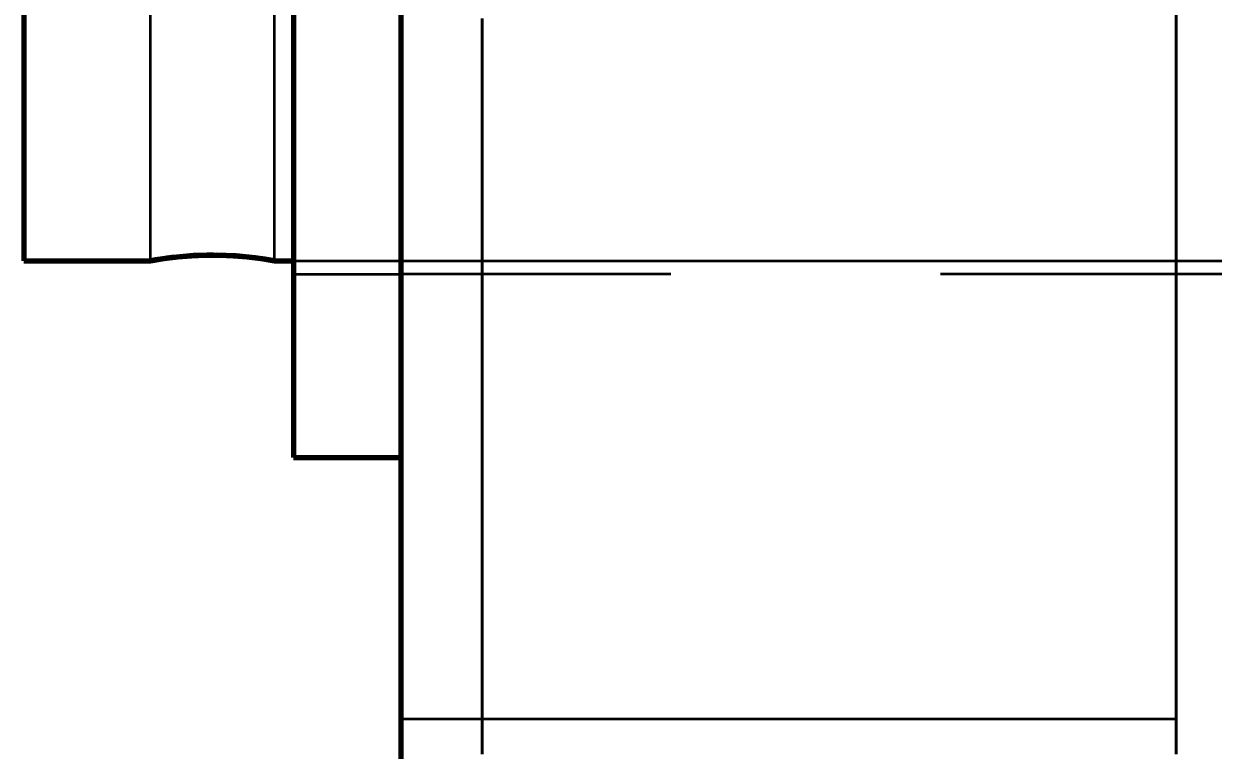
# Model space of a CAD drawing. Header units: millimetres. Extents: x 0 to 2382, y 0 to 420.
# Drawn here: x 137.391 to 141.803, y 226.624 to 229.318 of the extents above; entities that cross this region are included whole.
import ezdxf

# ---------------------------------------------------------------- set-up
doc = ezdxf.new("R2010")
doc.units = ezdxf.units.MM
doc.linetypes.add('IRAM-E-TRAZOS', pattern=[5, 4, -1])
for name, color, linetype, lineweight in [('01-VISIBLE', 7, 'CONTINUOUS', 70), ('02-OCULTA', 4, 'IRAM-E-TRAZOS', 35), ('04-COTA', 3, 'CONTINUOUS', 18)]:
    doc.layers.add(name, color=color, linetype=linetype, lineweight=lineweight)
doc.styles.add('ISO3098', font='isocpeur.ttf')
doc.dimstyles.new('FLAMA-IRAM', dxfattribs={"dimtxt": 3.5, "dimasz": 3.5, "dimexe": 2, "dimexo": 1.5, "dimgap": 1, "dimtad": 1, "dimdec": 1, "dimtxsty": 'ISO3098', "dimblk": 'IRAM_FLECHA', "dimblk1": 'IRAM_FLECHA', "dimblk2": 'IRAM_FLECHA', "dimcen": 2.5, "dimclrd": 256, "dimclre": 256, "dimclrt": 256, "dimazin": 3, "dimtfac": 1, "dimtmove": 0, "dimatfit": 3, "dimlwd": 18, "dimlwe": 18})

# ---------------------------------------------------------------- blocks, each defined once
blk = doc.blocks.new('IRAM_FLECHA')
blk.add_solid([(0, 0), (-1, 0.125), (-1, -0.125)])

msp = doc.modelspace()

# ---------------------------------------------------------------- linework, layer by layer
at = {"layer": '01-VISIBLE'}
for p, q in [((137.3909, 228.4394), (137.8609, 228.4394)), ((138.3209, 228.4394), (138.3909, 228.4394)), ((138.3909, 227.7094), (138.7909, 227.7094))]:
    msp.add_line(p, q, dxfattribs=at)
for points in [[(137.3909, 229.3538), (137.3909, 229.303), (137.3909, 229.2522), (137.3909, 229.2014), (137.3909, 229.1506), (137.3909, 229.0998), (137.3909, 229.049), (137.3909, 228.9982), (137.3909, 228.9474), (137.3909, 228.8966), (137.3909, 228.8458), (137.3909, 228.795), (137.3909, 228.7442), (137.3909, 228.6934), (137.3909, 228.6426), (137.3909, 228.5918), (137.3909, 228.541), (137.3909, 228.4902), (137.3909, 228.4394)], [(138.3909, 229.3594), (138.3909, 229.3094), (138.3909, 229.2594), (138.3909, 229.2094), (138.3909, 229.1594), (138.3909, 229.1094), (138.3909, 229.0594), (138.3909, 229.0094), (138.3909, 228.9594), (138.3909, 228.9094), (138.3909, 228.8594), (138.3909, 228.8094), (138.3909, 228.7594), (138.3909, 228.7094), (138.3909, 228.6594), (138.3909, 228.6094), (138.3909, 228.5594), (138.3909, 228.5094), (138.3909, 228.4594), (138.3909, 228.4094), (138.3909, 228.3594), (138.3909, 228.3094), (138.3909, 228.2594), (138.3909, 228.2094), (138.3909, 228.1594), (138.3909, 228.1094), (138.3909, 228.0594), (138.3909, 228.0094), (138.3909, 227.9594), (138.3909, 227.9094), (138.3909, 227.8594), (138.3909, 227.8094), (138.3909, 227.7594), (138.3909, 227.7094)], [(138.7909, 226.5594), (138.7909, 226.6469), (138.7909, 226.7344), (138.7909, 226.8219), (138.7909, 226.9094), (138.7909, 226.9969), (138.7909, 227.0844), (138.7909, 227.1719), (138.7909, 227.2594), (138.7909, 227.3469), (138.7909, 227.4344), (138.7909, 227.5219), (138.7909, 227.6094), (138.7909, 227.6969), (138.7909, 227.7844), (138.7909, 227.8719), (138.7909, 227.9594), (138.7909, 228.0469), (138.7909, 228.1344), (138.7909, 228.2219), (138.7909, 228.3094), (138.7909, 228.3969), (138.7909, 228.4844), (138.7909, 228.5719), (138.7909, 228.6594), (138.7909, 228.7469), (138.7909, 228.8344), (138.7909, 228.9219), (138.7909, 229.0094), (138.7909, 229.0969), (138.7909, 229.1844), (138.7909, 229.2719), (138.7909, 229.3594)], [(137.8609, 228.4394), (137.9116, 228.4476), (137.9626, 228.4538), (138.0138, 228.458), (138.0652, 228.4601), (138.1165, 228.4601), (138.1679, 228.458), (138.2191, 228.4538), (138.2701, 228.4476), (138.3209, 228.4394)], [(137.916, 228.4482), (137.9068, 228.4469), (137.8976, 228.4455), (137.8884, 228.4441), (137.8792, 228.4426), (137.87, 228.441), (137.8609, 228.4394)], [(137.9455, 228.4519), (137.9406, 228.4514), (137.9358, 228.4508), (137.9309, 228.4502), (137.9261, 228.4495), (137.9212, 228.4489), (137.9164, 228.4482)], [(138.0948, 228.4604), (138.0699, 228.4602), (138.0451, 228.4595), (138.0202, 228.4584), (137.9954, 228.4567), (137.9706, 228.4546), (137.9459, 228.452)], [(138.3209, 228.4394), (138.2853, 228.4453), (138.2495, 228.4503), (138.2137, 228.4543), (138.1777, 228.4573), (138.1417, 228.4593), (138.1056, 228.4603)]]:
    msp.add_lwpolyline(points, dxfattribs=at)
at = {"layer": '02-OCULTA'}
for p, q in [((137.8609, 228.4394), (137.8609, 230.9794)), ((138.3209, 228.4394), (138.3209, 230.9794)), ((138.3909, 228.4394), (185.1909, 228.4394)), ((138.3909, 228.3894), (138.7909, 228.3894)), ((144.7909, 228.3894), (138.7909, 228.3894)), ((141.6659, 226.7394), (138.7909, 226.7394))]:
    msp.add_line(p, q, dxfattribs=at)
for points in [[(137.3909, 228.4394), (137.3909, 228.4902), (137.3909, 228.541), (137.3909, 228.5918), (137.3909, 228.6426), (137.3909, 228.6934), (137.3909, 228.7442), (137.3909, 228.795), (137.3909, 228.8458), (137.3909, 228.8966), (137.3909, 228.9474), (137.3909, 228.9982), (137.3909, 229.049), (137.3909, 229.0998), (137.3909, 229.1506), (137.3909, 229.2014), (137.3909, 229.2522), (137.3909, 229.303), (137.3909, 229.3538)], [(138.3909, 227.7094), (138.3909, 227.7594), (138.3909, 227.8094), (138.3909, 227.8594), (138.3909, 227.9094), (138.3909, 227.9594), (138.3909, 228.0094), (138.3909, 228.0594), (138.3909, 228.1094), (138.3909, 228.1594), (138.3909, 228.2094), (138.3909, 228.2594), (138.3909, 228.3094), (138.3909, 228.3594), (138.3909, 228.4094), (138.3909, 228.4594), (138.3909, 228.5094), (138.3909, 228.5594), (138.3909, 228.6094), (138.3909, 228.6594), (138.3909, 228.7094), (138.3909, 228.7594), (138.3909, 228.8094), (138.3909, 228.8594), (138.3909, 228.9094), (138.3909, 228.9594), (138.3909, 229.0094), (138.3909, 229.0594), (138.3909, 229.1094), (138.3909, 229.1594), (138.3909, 229.2094), (138.3909, 229.2594), (138.3909, 229.3094), (138.3909, 229.3594)], [(138.3909, 229.354), (138.3909, 229.3032), (138.3909, 229.2524), (138.3909, 229.2017), (138.3909, 229.1509), (138.3909, 229.1001), (138.3909, 229.0494), (138.3909, 228.9986), (138.3909, 228.9478), (138.3909, 228.8971), (138.3909, 228.8463), (138.3909, 228.7955), (138.3909, 228.7448), (138.3909, 228.694), (138.3909, 228.6432), (138.3909, 228.5924), (138.3909, 228.5417), (138.3909, 228.4909), (138.3909, 228.4401), (138.3909, 228.3894)], [(138.3909, 228.3894), (138.3909, 228.4401), (138.3909, 228.4909), (138.3909, 228.5417), (138.3909, 228.5924), (138.3909, 228.6432), (138.3909, 228.694), (138.3909, 228.7448), (138.3909, 228.7955), (138.3909, 228.8463), (138.3909, 228.8971), (138.3909, 228.9478), (138.3909, 228.9986), (138.3909, 229.0494), (138.3909, 229.1001), (138.3909, 229.1509), (138.3909, 229.2017), (138.3909, 229.2524), (138.3909, 229.3032), (138.3909, 229.354)], [(138.7909, 229.3594), (138.7909, 229.2719), (138.7909, 229.1844), (138.7909, 229.0969), (138.7909, 229.0094), (138.7909, 228.9219), (138.7909, 228.8344), (138.7909, 228.7469), (138.7909, 228.6594), (138.7909, 228.5719), (138.7909, 228.4844), (138.7909, 228.3969), (138.7909, 228.3094), (138.7909, 228.2219), (138.7909, 228.1344), (138.7909, 228.0469), (138.7909, 227.9594), (138.7909, 227.8719), (138.7909, 227.7844), (138.7909, 227.6969), (138.7909, 227.6094), (138.7909, 227.5219), (138.7909, 227.4344), (138.7909, 227.3469), (138.7909, 227.2594), (138.7909, 227.1719), (138.7909, 227.0844), (138.7909, 226.9969), (138.7909, 226.9094), (138.7909, 226.8219), (138.7909, 226.7344), (138.7909, 226.6469), (138.7909, 226.5594)], [(138.7909, 229.3594), (138.7909, 229.3094), (138.7909, 229.2594), (138.7909, 229.2094), (138.7909, 229.1594), (138.7909, 229.1094), (138.7909, 229.0594), (138.7909, 229.0094), (138.7909, 228.9594), (138.7909, 228.9094), (138.7909, 228.8594), (138.7909, 228.8094), (138.7909, 228.7594), (138.7909, 228.7094), (138.7909, 228.6594), (138.7909, 228.6094), (138.7909, 228.5594), (138.7909, 228.5094), (138.7909, 228.4594), (138.7909, 228.4094), (138.7909, 228.3594), (138.7909, 228.3094), (138.7909, 228.2594), (138.7909, 228.2094), (138.7909, 228.1594), (138.7909, 228.1094), (138.7909, 228.0594), (138.7909, 228.0094), (138.7909, 227.9594), (138.7909, 227.9094), (138.7909, 227.8594), (138.7909, 227.8094), (138.7909, 227.7594), (138.7909, 227.7094)], [(138.7909, 227.7094), (138.7909, 227.7594), (138.7909, 227.8094), (138.7909, 227.8594), (138.7909, 227.9094), (138.7909, 227.9594), (138.7909, 228.0094), (138.7909, 228.0594), (138.7909, 228.1094), (138.7909, 228.1594), (138.7909, 228.2094), (138.7909, 228.2594), (138.7909, 228.3094), (138.7909, 228.3594), (138.7909, 228.4094), (138.7909, 228.4594), (138.7909, 228.5094), (138.7909, 228.5594), (138.7909, 228.6094), (138.7909, 228.6594), (138.7909, 228.7094), (138.7909, 228.7594), (138.7909, 228.8094), (138.7909, 228.8594), (138.7909, 228.9094), (138.7909, 228.9594), (138.7909, 229.0094), (138.7909, 229.0594), (138.7909, 229.1094), (138.7909, 229.1594), (138.7909, 229.2094), (138.7909, 229.2594), (138.7909, 229.3094), (138.7909, 229.3594)], [(138.7909, 226.7394), (138.7909, 226.7897), (138.7909, 226.84), (138.7909, 226.8904), (138.7909, 226.9407), (138.7909, 226.9911), (138.7909, 227.0414), (138.7909, 227.0917), (138.7909, 227.1421), (138.7909, 227.1924), (138.7909, 227.2428), (138.7909, 227.2931), (138.7909, 227.3434), (138.7909, 227.3938), (138.7909, 227.4441), (138.7909, 227.4945), (138.7909, 227.5448), (138.7909, 227.5951), (138.7909, 227.6455), (138.7909, 227.6958), (138.7909, 227.7461), (138.7909, 227.7965), (138.7909, 227.8468), (138.7909, 227.8972), (138.7909, 227.9475), (138.7909, 227.9978), (138.7909, 228.0482), (138.7909, 228.0985), (138.7909, 228.1489), (138.7909, 228.1992), (138.7909, 228.2495), (138.7909, 228.2999), (138.7909, 228.3502), (138.7909, 228.4006), (138.7909, 228.4509), (138.7909, 228.5012), (138.7909, 228.5516), (138.7909, 228.6019), (138.7909, 228.6522), (138.7909, 228.7026), (138.7909, 228.7529), (138.7909, 228.8033), (138.7909, 228.8536), (138.7909, 228.9039), (138.7909, 228.9543), (138.7909, 229.0046), (138.7909, 229.055), (138.7909, 229.1053), (138.7909, 229.1556), (138.7909, 229.206), (138.7909, 229.2563), (138.7909, 229.3067), (138.7909, 229.357)], [(138.7909, 229.357), (138.7909, 229.3067), (138.7909, 229.2563), (138.7909, 229.206), (138.7909, 229.1556), (138.7909, 229.1053), (138.7909, 229.055), (138.7909, 229.0046), (138.7909, 228.9543), (138.7909, 228.9039), (138.7909, 228.8536), (138.7909, 228.8033), (138.7909, 228.7529), (138.7909, 228.7026), (138.7909, 228.6522), (138.7909, 228.6019), (138.7909, 228.5516), (138.7909, 228.5012), (138.7909, 228.4509), (138.7909, 228.4006), (138.7909, 228.3502), (138.7909, 228.2999), (138.7909, 228.2495), (138.7909, 228.1992), (138.7909, 228.1489), (138.7909, 228.0985), (138.7909, 228.0482), (138.7909, 227.9978), (138.7909, 227.9475), (138.7909, 227.8972), (138.7909, 227.8468), (138.7909, 227.7965), (138.7909, 227.7461), (138.7909, 227.6958), (138.7909, 227.6455), (138.7909, 227.5951), (138.7909, 227.5448), (138.7909, 227.4945), (138.7909, 227.4441), (138.7909, 227.3938), (138.7909, 227.3434), (138.7909, 227.2931), (138.7909, 227.2428), (138.7909, 227.1924), (138.7909, 227.1421), (138.7909, 227.0917), (138.7909, 227.0414), (138.7909, 226.9911), (138.7909, 226.9407), (138.7909, 226.8904), (138.7909, 226.84), (138.7909, 226.7897), (138.7909, 226.7394)], [(138.7909, 228.3894), (138.7909, 228.4401), (138.7909, 228.4909), (138.7909, 228.5417), (138.7909, 228.5924), (138.7909, 228.6432), (138.7909, 228.694), (138.7909, 228.7448), (138.7909, 228.7955), (138.7909, 228.8463), (138.7909, 228.8971), (138.7909, 228.9478), (138.7909, 228.9986), (138.7909, 229.0494), (138.7909, 229.1001), (138.7909, 229.1509), (138.7909, 229.2017), (138.7909, 229.2524), (138.7909, 229.3032), (138.7909, 229.354)], [(138.7909, 229.354), (138.7909, 229.3032), (138.7909, 229.2524), (138.7909, 229.2017), (138.7909, 229.1509), (138.7909, 229.1001), (138.7909, 229.0494), (138.7909, 228.9986), (138.7909, 228.9478), (138.7909, 228.8971), (138.7909, 228.8463), (138.7909, 228.7955), (138.7909, 228.7448), (138.7909, 228.694), (138.7909, 228.6432), (138.7909, 228.5924), (138.7909, 228.5417), (138.7909, 228.4909), (138.7909, 228.4401), (138.7909, 228.3894)], [(138.7909, 229.354), (138.7909, 229.3032), (138.7909, 229.2524), (138.7909, 229.2017), (138.7909, 229.1509), (138.7909, 229.1001), (138.7909, 229.0494), (138.7909, 228.9986), (138.7909, 228.9478), (138.7909, 228.8971), (138.7909, 228.8463), (138.7909, 228.7955), (138.7909, 228.7448), (138.7909, 228.694), (138.7909, 228.6432), (138.7909, 228.5924), (138.7909, 228.5417), (138.7909, 228.4909), (138.7909, 228.4401), (138.7909, 228.3894)], [(138.7909, 228.3894), (138.7909, 228.4401), (138.7909, 228.4909), (138.7909, 228.5417), (138.7909, 228.5924), (138.7909, 228.6432), (138.7909, 228.694), (138.7909, 228.7448), (138.7909, 228.7955), (138.7909, 228.8463), (138.7909, 228.8971), (138.7909, 228.9478), (138.7909, 228.9986), (138.7909, 229.0494), (138.7909, 229.1001), (138.7909, 229.1509), (138.7909, 229.2017), (138.7909, 229.2524), (138.7909, 229.3032), (138.7909, 229.354)], [(141.6659, 226.7394), (141.6659, 226.7897), (141.6659, 226.84), (141.6659, 226.8904), (141.6659, 226.9407), (141.6659, 226.9911), (141.6659, 227.0414), (141.6659, 227.0917), (141.6659, 227.1421), (141.6659, 227.1924), (141.6659, 227.2428), (141.6659, 227.2931), (141.6659, 227.3434), (141.6659, 227.3938), (141.6659, 227.4441), (141.6659, 227.4945), (141.6659, 227.5448), (141.6659, 227.5951), (141.6659, 227.6455), (141.6659, 227.6958), (141.6659, 227.7461), (141.6659, 227.7965), (141.6659, 227.8468), (141.6659, 227.8972), (141.6659, 227.9475), (141.6659, 227.9978), (141.6659, 228.0482), (141.6659, 228.0985), (141.6659, 228.1489), (141.6659, 228.1992), (141.6659, 228.2495), (141.6659, 228.2999), (141.6659, 228.3502), (141.6659, 228.4006), (141.6659, 228.4509), (141.6659, 228.5012), (141.6659, 228.5516), (141.6659, 228.6019), (141.6659, 228.6522), (141.6659, 228.7026), (141.6659, 228.7529), (141.6659, 228.8033), (141.6659, 228.8536), (141.6659, 228.9039), (141.6659, 228.9543), (141.6659, 229.0046), (141.6659, 229.055), (141.6659, 229.1053), (141.6659, 229.1556), (141.6659, 229.206), (141.6659, 229.2563), (141.6659, 229.3067), (141.6659, 229.357)], [(141.6659, 229.357), (141.6659, 229.3067), (141.6659, 229.2563), (141.6659, 229.206), (141.6659, 229.1556), (141.6659, 229.1053), (141.6659, 229.055), (141.6659, 229.0046), (141.6659, 228.9543), (141.6659, 228.9039), (141.6659, 228.8536), (141.6659, 228.8033), (141.6659, 228.7529), (141.6659, 228.7026), (141.6659, 228.6522), (141.6659, 228.6019), (141.6659, 228.5516), (141.6659, 228.5012), (141.6659, 228.4509), (141.6659, 228.4006), (141.6659, 228.3502), (141.6659, 228.2999), (141.6659, 228.2495), (141.6659, 228.1992), (141.6659, 228.1489), (141.6659, 228.0985), (141.6659, 228.0482), (141.6659, 227.9978), (141.6659, 227.9475), (141.6659, 227.8972), (141.6659, 227.8468), (141.6659, 227.7965), (141.6659, 227.7461), (141.6659, 227.6958), (141.6659, 227.6455), (141.6659, 227.5951), (141.6659, 227.5448), (141.6659, 227.4945), (141.6659, 227.4441), (141.6659, 227.3938), (141.6659, 227.3434), (141.6659, 227.2931), (141.6659, 227.2428), (141.6659, 227.1924), (141.6659, 227.1421), (141.6659, 227.0917), (141.6659, 227.0414), (141.6659, 226.9911), (141.6659, 226.9407), (141.6659, 226.8904), (141.6659, 226.84), (141.6659, 226.7897), (141.6659, 226.7394)], [(138.7909, 226.6224), (138.7909, 226.6854), (138.7909, 226.7484), (138.7909, 226.8114), (138.7909, 226.8744), (138.7909, 226.9374), (138.7909, 227.0004), (138.7909, 227.0634), (138.7909, 227.1264), (138.7909, 227.1894), (138.7909, 227.2524), (138.7909, 227.3154), (138.7909, 227.3784), (138.7909, 227.4414), (138.7909, 227.5044), (138.7909, 227.5674), (138.7909, 227.6304), (138.7909, 227.6934), (138.7909, 227.7564), (138.7909, 227.8194), (138.7909, 227.8824), (138.7909, 227.9454), (138.7909, 228.0084), (138.7909, 228.0714), (138.7909, 228.1344), (138.7909, 228.1974), (138.7909, 228.2604), (138.7909, 228.3234), (138.7909, 228.3864), (138.7909, 228.4494), (138.7909, 228.5124), (138.7909, 228.5754), (138.7909, 228.6384), (138.7909, 228.7014), (138.7909, 228.7644), (138.7909, 228.8274), (138.7909, 228.8904), (138.7909, 228.9534), (138.7909, 229.0164), (138.7909, 229.0794), (138.7909, 229.1424), (138.7909, 229.2054), (138.7909, 229.2684), (138.7909, 229.3314)], [(138.7909, 229.3314), (138.7909, 229.2684), (138.7909, 229.2054), (138.7909, 229.1424), (138.7909, 229.0794), (138.7909, 229.0164), (138.7909, 228.9534), (138.7909, 228.8904), (138.7909, 228.8274), (138.7909, 228.7644), (138.7909, 228.7014), (138.7909, 228.6384), (138.7909, 228.5754), (138.7909, 228.5124), (138.7909, 228.4494), (138.7909, 228.3864), (138.7909, 228.3234), (138.7909, 228.2604), (138.7909, 228.1974), (138.7909, 228.1344), (138.7909, 228.0714), (138.7909, 228.0084), (138.7909, 227.9454), (138.7909, 227.8824), (138.7909, 227.8194), (138.7909, 227.7564), (138.7909, 227.6934), (138.7909, 227.6304), (138.7909, 227.5674), (138.7909, 227.5044), (138.7909, 227.4414), (138.7909, 227.3784), (138.7909, 227.3154), (138.7909, 227.2524), (138.7909, 227.1894), (138.7909, 227.1264), (138.7909, 227.0634), (138.7909, 227.0004), (138.7909, 226.9374), (138.7909, 226.8744), (138.7909, 226.8114), (138.7909, 226.7484), (138.7909, 226.6854), (138.7909, 226.6224)], [(139.0909, 226.6094), (139.0909, 226.6714), (139.0909, 226.7334), (139.0909, 226.7954), (139.0909, 226.8574), (139.0909, 226.9194), (139.0909, 226.9814), (139.0909, 227.0434), (139.0909, 227.1054), (139.0909, 227.1674), (139.0909, 227.2294), (139.0909, 227.2914), (139.0909, 227.3534), (139.0909, 227.4154), (139.0909, 227.4774), (139.0909, 227.5394), (139.0909, 227.6014), (139.0909, 227.6634), (139.0909, 227.7254), (139.0909, 227.7874), (139.0909, 227.8494), (139.0909, 227.9114), (139.0909, 227.9734), (139.0909, 228.0354), (139.0909, 228.0974), (139.0909, 228.1594), (139.0909, 228.2214), (139.0909, 228.2834), (139.0909, 228.3454), (139.0909, 228.4074), (139.0909, 228.4694), (139.0909, 228.5314), (139.0909, 228.5934), (139.0909, 228.6554), (139.0909, 228.7174), (139.0909, 228.7794), (139.0909, 228.8414), (139.0909, 228.9034), (139.0909, 228.9654), (139.0909, 229.0274), (139.0909, 229.0894), (139.0909, 229.1514), (139.0909, 229.2134), (139.0909, 229.2754), (139.0909, 229.3374)], [(139.0909, 229.3374), (139.0909, 229.2754), (139.0909, 229.2134), (139.0909, 229.1514), (139.0909, 229.0894), (139.0909, 229.0274), (139.0909, 228.9654), (139.0909, 228.9034), (139.0909, 228.8414), (139.0909, 228.7794), (139.0909, 228.7174), (139.0909, 228.6554), (139.0909, 228.5934), (139.0909, 228.5314), (139.0909, 228.4694), (139.0909, 228.4074), (139.0909, 228.3454), (139.0909, 228.2834), (139.0909, 228.2214), (139.0909, 228.1594), (139.0909, 228.0974), (139.0909, 228.0354), (139.0909, 227.9734), (139.0909, 227.9114), (139.0909, 227.8494), (139.0909, 227.7874), (139.0909, 227.7254), (139.0909, 227.6634), (139.0909, 227.6014), (139.0909, 227.5394), (139.0909, 227.4774), (139.0909, 227.4154), (139.0909, 227.3534), (139.0909, 227.2914), (139.0909, 227.2294), (139.0909, 227.1674), (139.0909, 227.1054), (139.0909, 227.0434), (139.0909, 226.9814), (139.0909, 226.9194), (139.0909, 226.8574), (139.0909, 226.7954), (139.0909, 226.7334), (139.0909, 226.6714), (139.0909, 226.6094)], [(139.0909, 226.6224), (139.0909, 226.6854), (139.0909, 226.7484), (139.0909, 226.8114), (139.0909, 226.8744), (139.0909, 226.9374), (139.0909, 227.0004), (139.0909, 227.0634), (139.0909, 227.1264), (139.0909, 227.1894), (139.0909, 227.2524), (139.0909, 227.3154), (139.0909, 227.3784), (139.0909, 227.4414), (139.0909, 227.5044), (139.0909, 227.5674), (139.0909, 227.6304), (139.0909, 227.6934), (139.0909, 227.7564), (139.0909, 227.8194), (139.0909, 227.8824), (139.0909, 227.9454), (139.0909, 228.0084), (139.0909, 228.0714), (139.0909, 228.1344), (139.0909, 228.1974), (139.0909, 228.2604), (139.0909, 228.3234), (139.0909, 228.3864), (139.0909, 228.4494), (139.0909, 228.5124), (139.0909, 228.5754), (139.0909, 228.6384), (139.0909, 228.7014), (139.0909, 228.7644), (139.0909, 228.8274), (139.0909, 228.8904), (139.0909, 228.9534), (139.0909, 229.0164), (139.0909, 229.0794), (139.0909, 229.1424), (139.0909, 229.2054), (139.0909, 229.2684), (139.0909, 229.3314)], [(139.0909, 229.3314), (139.0909, 229.2684), (139.0909, 229.2054), (139.0909, 229.1424), (139.0909, 229.0794), (139.0909, 229.0164), (139.0909, 228.9534), (139.0909, 228.8904), (139.0909, 228.8274), (139.0909, 228.7644), (139.0909, 228.7014), (139.0909, 228.6384), (139.0909, 228.5754), (139.0909, 228.5124), (139.0909, 228.4494), (139.0909, 228.3864), (139.0909, 228.3234), (139.0909, 228.2604), (139.0909, 228.1974), (139.0909, 228.1344), (139.0909, 228.0714), (139.0909, 228.0084), (139.0909, 227.9454), (139.0909, 227.8824), (139.0909, 227.8194), (139.0909, 227.7564), (139.0909, 227.6934), (139.0909, 227.6304), (139.0909, 227.5674), (139.0909, 227.5044), (139.0909, 227.4414), (139.0909, 227.3784), (139.0909, 227.3154), (139.0909, 227.2524), (139.0909, 227.1894), (139.0909, 227.1264), (139.0909, 227.0634), (139.0909, 227.0004), (139.0909, 226.9374), (139.0909, 226.8744), (139.0909, 226.8114), (139.0909, 226.7484), (139.0909, 226.6854), (139.0909, 226.6224)], [(141.6659, 226.6094), (141.6659, 226.6714), (141.6659, 226.7334), (141.6659, 226.7954), (141.6659, 226.8574), (141.6659, 226.9194), (141.6659, 226.9814), (141.6659, 227.0434), (141.6659, 227.1054), (141.6659, 227.1674), (141.6659, 227.2294), (141.6659, 227.2914), (141.6659, 227.3534), (141.6659, 227.4154), (141.6659, 227.4774), (141.6659, 227.5394), (141.6659, 227.6014), (141.6659, 227.6634), (141.6659, 227.7254), (141.6659, 227.7874), (141.6659, 227.8494), (141.6659, 227.9114), (141.6659, 227.9734), (141.6659, 228.0354), (141.6659, 228.0974), (141.6659, 228.1594), (141.6659, 228.2214), (141.6659, 228.2834), (141.6659, 228.3454), (141.6659, 228.4074), (141.6659, 228.4694), (141.6659, 228.5314), (141.6659, 228.5934), (141.6659, 228.6554), (141.6659, 228.7174), (141.6659, 228.7794), (141.6659, 228.8414), (141.6659, 228.9034), (141.6659, 228.9654), (141.6659, 229.0274), (141.6659, 229.0894), (141.6659, 229.1514), (141.6659, 229.2134), (141.6659, 229.2754), (141.6659, 229.3374)], [(141.6659, 229.3374), (141.6659, 229.2754), (141.6659, 229.2134), (141.6659, 229.1514), (141.6659, 229.0894), (141.6659, 229.0274), (141.6659, 228.9654), (141.6659, 228.9034), (141.6659, 228.8414), (141.6659, 228.7794), (141.6659, 228.7174), (141.6659, 228.6554), (141.6659, 228.5934), (141.6659, 228.5314), (141.6659, 228.4694), (141.6659, 228.4074), (141.6659, 228.3454), (141.6659, 228.2834), (141.6659, 228.2214), (141.6659, 228.1594), (141.6659, 228.0974), (141.6659, 228.0354), (141.6659, 227.9734), (141.6659, 227.9114), (141.6659, 227.8494), (141.6659, 227.7874), (141.6659, 227.7254), (141.6659, 227.6634), (141.6659, 227.6014), (141.6659, 227.5394), (141.6659, 227.4774), (141.6659, 227.4154), (141.6659, 227.3534), (141.6659, 227.2914), (141.6659, 227.2294), (141.6659, 227.1674), (141.6659, 227.1054), (141.6659, 227.0434), (141.6659, 226.9814), (141.6659, 226.9194), (141.6659, 226.8574), (141.6659, 226.7954), (141.6659, 226.7334), (141.6659, 226.6714), (141.6659, 226.6094)], [(137.9164, 228.4482), (137.9163, 228.4482), (137.9163, 228.4482), (137.9162, 228.4482), (137.9161, 228.4482), (137.9161, 228.4482), (137.916, 228.4482)], [(137.9459, 228.452), (137.9458, 228.452), (137.9458, 228.452), (137.9457, 228.452), (137.9456, 228.452), (137.9456, 228.4519), (137.9455, 228.4519)], [(138.1056, 228.4603), (138.1038, 228.4603), (138.102, 228.4603), (138.1002, 228.4603), (138.0984, 228.4603), (138.0966, 228.4604), (138.0948, 228.4604)]]:
    msp.add_lwpolyline(points, dxfattribs=at)

# ---------------------------------------------------------------- dimensions: what is measured, and where the dimension line sits
at = {"layer": '04-COTA'}
msp.add_linear_dim(base=(126.3909, 212.2094), p1=(145.7909, 212.2094), p2=(158.7909, 303.5963), angle=90, dimstyle='FLAMA-IRAM', override={"dimlfac": 10}, dxfattribs=at).render()

doc.saveas('drawing.dxf')
